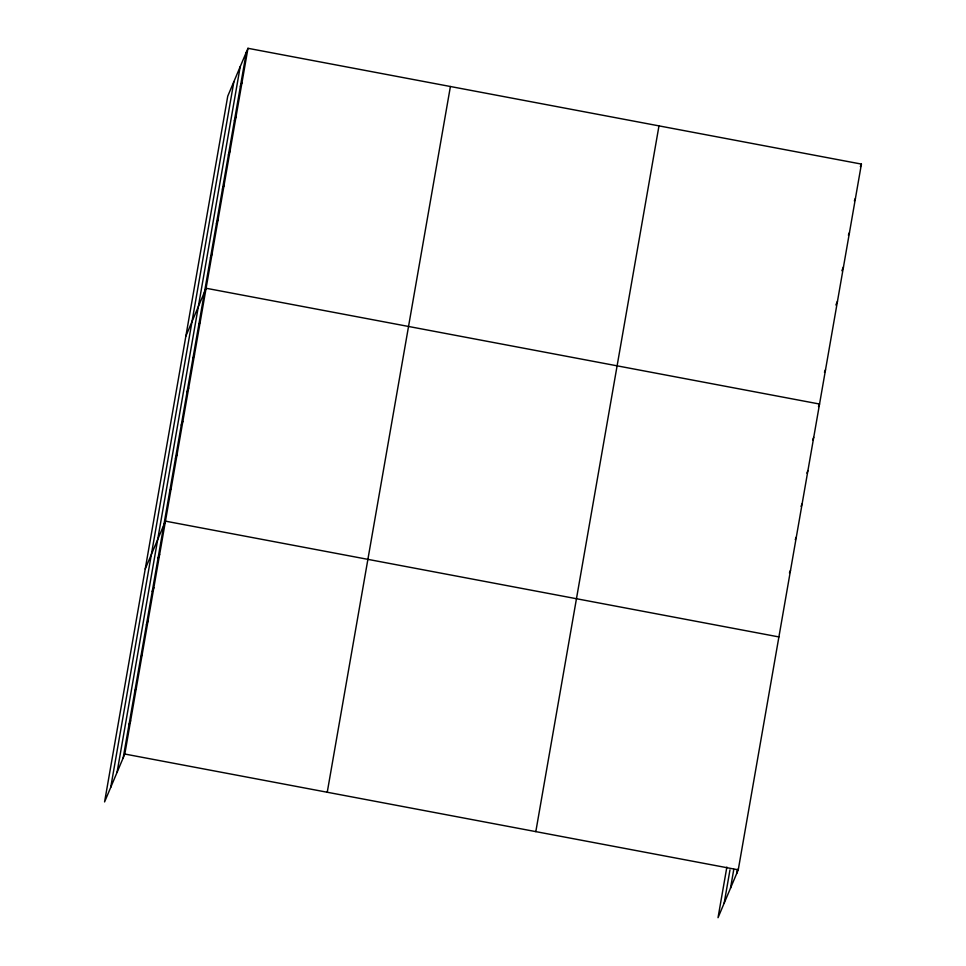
<?xml version="1.0" encoding="UTF-8"?>
<svg xmlns="http://www.w3.org/2000/svg" width="966" height="966" viewBox="0 0 966 966"><rect width="100%" height="100%" fill="white"/><g stroke="black" fill="none" stroke-linecap="round" stroke-linejoin="round"><path stroke-width="1.45" d="M110.728 787.362L233.893 81.627M117.055 772.377L240.22 66.63M123.201 757.827L246.366 52.092M247.972 48.3L227.747 96.165L104.582 801.913L124.807 754.035L247.972 48.3L861.418 164.087L738.253 869.835L718.028 917.7L726.867 867.07M327.245 792.253L450.41 86.505M535.816 831.617L658.981 125.882M724.174 903.15L729.982 869.883M730.513 888.165L733.786 869.364M736.66 873.614L737.408 869.279M240.389 86.36L241.983 82.581M234.4 120.641L236.006 116.862M228.423 154.922L230.017 151.131M222.434 189.203L224.04 185.412M216.456 223.484L218.05 219.693M210.467 257.765L212.073 253.973M185.87 336.12L206.096 288.254L819.542 404.042L818.48 406.565M198.682 325.313L200.288 321.521M192.874 358.579L194.48 354.788M187.078 391.846L188.672 388.066M181.27 425.125L182.864 421.333M175.462 458.391L177.056 454.6M169.654 491.658L171.248 487.878M145.226 569.01L165.452 521.145L778.898 636.932M158.038 558.203L159.644 554.412M152.23 591.47L153.835 587.69M146.434 624.748L148.027 620.957M140.625 658.015L142.219 654.223M134.817 691.282L136.411 687.502M129.009 724.56L130.615 720.769M860.356 166.623L861.418 164.087M854.367 200.892L855.429 198.368M848.389 235.173L849.452 232.649M841.869 270.721L843.475 266.93M835.892 304.99L837.486 301.211M824.457 372.284L825.519 369.761M812.672 439.844L813.734 437.32M806.864 473.111L807.926 470.587M801.055 506.377L802.118 503.854M795.247 539.656L796.322 537.12M789.439 572.923L790.514 570.399M124.807 754.035L738.253 869.835"/></g></svg>
